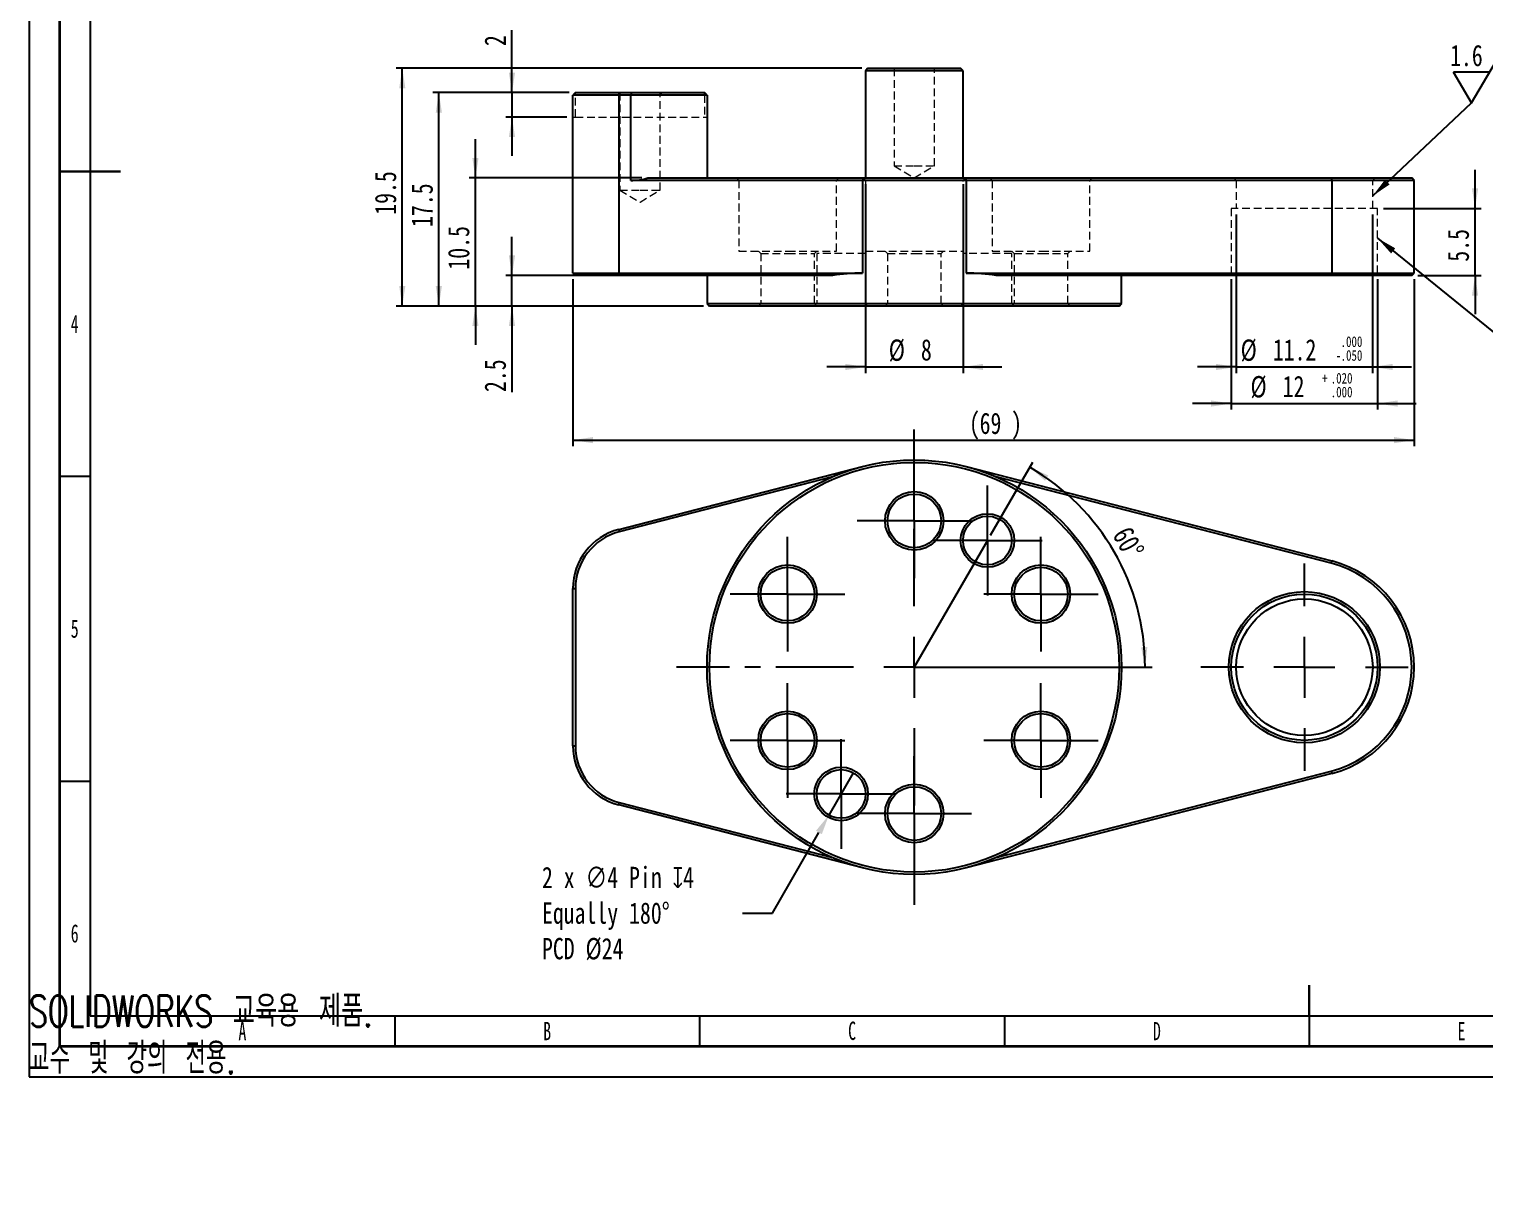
# Model space of a CAD drawing. Header units: millimetres. Extents: x 0 to 420, y -16 to 298.
# Drawn here: x 0 to 238.8, y -15.9 to 172.8 of the extents above; entities that cross this region are included whole.
import ezdxf

# ---------------------------------------------------------------- set-up
doc = ezdxf.new("R2010")
doc.units = ezdxf.units.MM
doc.header["$PDSIZE"] = -1
doc.linetypes.add('CENTERX2', pattern=[20.32, 12.7, -2.54, 2.54, -2.54])
doc.linetypes.add('HIDDEN', pattern=[1.905, 1.27, -0.635])
for name, color, linetype in [('SLD-0', 179, 'Continuous'), ('가는실선', 7, 'Continuous'), ('레이어10', 30, 'Continuous'), ('중심선', 1, 'CENTERX2'), ('치수선', 104, 'Continuous')]:
    doc.layers.add(name, color=color, linetype=linetype)
doc.layers.add('도면층1', color=4, linetype='Continuous', lineweight=35)
doc.layers.add('도면층2', color=3, linetype='Continuous', lineweight=25)
doc.styles.add('SLDTEXTSTYLE0', font='TXT', dxfattribs={"width": 0.75})
doc.styles.add('SLDTEXTSTYLE11', font='TXT', dxfattribs={"width": 0.7, "bigfont": 'bigfont'})
doc.styles.add('SLDTEXTSTYLE12', font='TXT', dxfattribs={"width": 0.645455, "bigfont": 'bigfont'})
doc.styles.add('SLDTEXTSTYLE5', font='TXT', dxfattribs={"width": 0.638186})
doc.dimstyles.new('SLDDIMSTYLE0', dxfattribs={"dimtxt": 3.5, "dimasz": 3.302, "dimexe": 0, "dimexo": 0.0625, "dimgap": 0.875, "dimtad": 1, "dimdec": 3, "dimlfac": 0.5, "dimrnd": 1e-09, "dimzin": 12, "dimdsep": 46, "dimtxsty": 'SLDTEXTSTYLE0', "dimsah": 1, "dimcen": 0.09, "dimadec": 0, "dimazin": 3, "dimtfac": 1, "dimtdec": 3, "dimtmove": 0, "dimatfit": 0, "dimfxl": 1, "dimfrac": 2, "dimtolj": 1, "dimtzin": 12, "dimarcsym": 0})
doc.dimstyles.new('SLDDIMSTYLE1', dxfattribs={"dimtxt": 3.5, "dimasz": 3.302, "dimexe": 0, "dimexo": 0.0625, "dimgap": 0.875, "dimtad": 1, "dimdec": 3, "dimlfac": 0.5, "dimrnd": 1e-09, "dimzin": 12, "dimdsep": 46, "dimtxsty": 'SLDTEXTSTYLE0', "dimsah": 1, "dimcen": 0.09, "dimadec": 0, "dimazin": 3, "dimtfac": 1, "dimtdec": 3, "dimtofl": 0, "dimtmove": 0, "dimatfit": 3, "dimfxl": 1, "dimfrac": 2, "dimtolj": 1, "dimtzin": 12, "dimarcsym": 0})
doc.dimstyles.new('SLDDIMSTYLE2', dxfattribs={"dimtxt": 3.5, "dimasz": 3.302, "dimexe": 0, "dimexo": 0.0625, "dimgap": 0.875, "dimtad": 1, "dimdec": 3, "dimlfac": 0.5, "dimrnd": 1e-09, "dimzin": 12, "dimdsep": 46, "dimtxsty": 'SLDTEXTSTYLE0', "dimsah": 1, "dimcen": 0.09, "dimadec": 0, "dimazin": 3, "dimtol": 1, "dimtp": 0.02, "dimtfac": 1, "dimtdec": 3, "dimtmove": 0, "dimatfit": 0, "dimfxl": 1, "dimfrac": 2, "dimtolj": 1, "dimtzin": 4, "dimarcsym": 0})
doc.dimstyles.new('SLDDIMSTYLE3', dxfattribs={"dimtxt": 3.5, "dimasz": 3.302, "dimexe": 0, "dimexo": 0.0625, "dimgap": 0.875, "dimtad": 1, "dimdec": 3, "dimlfac": 0.5, "dimrnd": 1e-09, "dimzin": 12, "dimdsep": 46, "dimtxsty": 'SLDTEXTSTYLE0', "dimsah": 1, "dimcen": 0.09, "dimadec": 0, "dimazin": 3, "dimtol": 1, "dimtm": 0.05, "dimtfac": 1, "dimtdec": 3, "dimtmove": 0, "dimatfit": 0, "dimfxl": 1, "dimfrac": 2, "dimtolj": 1, "dimtzin": 4, "dimarcsym": 0})
doc.dimstyles.new('SLDDIMSTYLE4', dxfattribs={"dimtxt": 0.18, "dimasz": 3.302, "dimexe": 0, "dimexo": 0.0625, "dimgap": 0, "dimtad": 0, "dimtih": 1, "dimtoh": 1, "dimdec": 0, "dimrnd": 1e-09, "dimzin": 0, "dimdsep": 46, "dimtxsty": 'Standard', "dimsah": 1, "dimcen": 0.09, "dimadec": 0, "dimazin": 0, "dimtfac": 3.302, "dimtdec": 0, "dimtofl": 0, "dimtmove": 0, "dimatfit": 3, "dimfxl": 1, "dimfrac": 2, "dimtolj": 1, "dimtzin": 0, "dimarcsym": 0})
doc.dimstyles.new('SLDDIMSTYLE5', dxfattribs={"dimtxt": 3.5, "dimasz": 3.302, "dimexe": 0, "dimexo": 0.0625, "dimgap": 0.875, "dimtad": 1, "dimdec": 4, "dimlfac": 0.5, "dimzin": 12, "dimdsep": 46, "dimtxsty": 'SLDTEXTSTYLE0', "dimsah": 1, "dimcen": 0.09, "dimazin": 3, "dimtfac": 1, "dimtofl": 0, "dimtmove": 0, "dimatfit": 3, "dimfxl": 1, "dimfrac": 2, "dimtolj": 1, "dimtzin": 12, "dimarcsym": 0})
doc.dimstyles.new('SLDDIMSTYLE6', dxfattribs={"dimtxt": 3.5, "dimasz": 3.302, "dimexe": 0, "dimexo": 0.0625, "dimgap": 0.875, "dimtad": 0, "dimtih": 1, "dimtoh": 1, "dimdec": 3, "dimlfac": 0.5, "dimrnd": 1e-09, "dimzin": 12, "dimdsep": 46, "dimtxsty": 'SLDTEXTSTYLE0', "dimblk1": 'NONE', "dimsah": 1, "dimcen": 0, "dimadec": 0, "dimazin": 3, "dimtfac": 1, "dimtdec": 3, "dimtmove": 0, "dimatfit": 3, "dimldrblk": 'NONE', "dimfxl": 1, "dimfrac": 2, "dimtolj": 1, "dimtzin": 12, "dimarcsym": 0})

# ---------------------------------------------------------------- blocks, each defined once
blk = doc.blocks.new('_D')
at = {"layer": '치수선', "transparency": 16777216}
for p, q in [((79.22, 132.43), (79.22, 138.78)), ((95.82, 132.43), (78.22, 132.43)), ((79.22, 127.43), (79.22, 132.43)), ((110.62, 127.43), (78.22, 127.43)), ((79.22, 127.43), (79.22, 113.32))]:
    blk.add_line(p, q, dxfattribs=at)
for points in [[(79.22, 132.43), (79.73, 135.73), (78.71, 135.73)], [(79.22, 127.43), (78.71, 124.13), (79.73, 124.13)]]:
    blk.add_solid(points, dxfattribs=at)
at = {"layer": '치수선', "transparency": 16777216, "insert": (74.71, 113.32), "char_height": 3.5, "attachment_point": 1, "rotation": 90, "style": 'SLDTEXTSTYLE0'}
blk.add_mtext('2.5', dxfattribs=at)
blk = doc.blocks.new('_D_1')
at = {"layer": '치수선', "transparency": 16777216}
for p, q in [((73.22, 148.43), (73.22, 154.78)), ((100.53, 148.43), (72.22, 148.43)), ((73.22, 127.43), (73.22, 148.43)), ((110.62, 127.43), (72.22, 127.43)), ((73.22, 127.43), (73.22, 121.08))]:
    blk.add_line(p, q, dxfattribs=at)
for points in [[(73.22, 148.43), (73.73, 151.73), (72.71, 151.73)], [(73.22, 127.43), (72.71, 124.13), (73.73, 124.13)]]:
    blk.add_solid(points, dxfattribs=at)
at = {"layer": '치수선', "transparency": 16777216, "insert": (68.71, 133.4), "char_height": 3.5, "attachment_point": 1, "rotation": 90, "style": 'SLDTEXTSTYLE0'}
blk.add_mtext('10.5', dxfattribs=at)
blk = doc.blocks.new('_D_2')
at = {"layer": '치수선', "transparency": 16777216}
for p, q in [((88.62, 162.43), (66.22, 162.43)), ((67.22, 127.43), (67.22, 162.43)), ((110.62, 127.43), (66.22, 127.43))]:
    blk.add_line(p, q, dxfattribs=at)
for points in [[(67.22, 162.43), (66.71, 159.13), (67.73, 159.13)], [(67.22, 127.43), (67.73, 130.73), (66.71, 130.73)]]:
    blk.add_solid(points, dxfattribs=at)
at = {"layer": '치수선', "transparency": 16777216, "insert": (62.71, 140.4), "char_height": 3.5, "attachment_point": 1, "rotation": 90, "style": 'SLDTEXTSTYLE0'}
blk.add_mtext('17.5', dxfattribs=at)
blk = doc.blocks.new('_D_3')
at = {"layer": '레이어10', "transparency": 16777216}
for p, q in [((136.62, 166.43), (60.22, 166.43)), ((61.22, 127.43), (61.22, 166.43)), ((110.62, 127.43), (60.22, 127.43))]:
    blk.add_line(p, q, dxfattribs=at)
for points in [[(61.22, 166.43), (60.71, 163.13), (61.73, 163.13)], [(61.22, 127.43), (61.73, 130.73), (60.71, 130.73)]]:
    blk.add_solid(points, dxfattribs=at)
at = {"layer": '레이어10', "transparency": 16777216, "insert": (56.71, 142.4), "char_height": 3.5, "attachment_point": 1, "rotation": 90, "style": 'SLDTEXTSTYLE0'}
blk.add_mtext('19.5', dxfattribs=at)
blk = doc.blocks.new('_D_4')
at = {"layer": '레이어10', "transparency": 16777216}
for p, q in [((89.22, 131.83), (89.22, 104.43)), ((227.22, 131.83), (227.22, 104.43)), ((89.22, 105.43), (227.22, 105.43))]:
    blk.add_line(p, q, dxfattribs=at)
for points in [[(89.22, 105.43), (92.52, 104.92), (92.52, 105.94)], [(227.22, 105.43), (223.92, 105.94), (223.92, 104.92)]]:
    blk.add_solid(points, dxfattribs=at)
at = {"layer": '레이어10', "transparency": 16777216, "char_height": 3.5, "attachment_point": 1, "style": 'SLDTEXTSTYLE0'}
for s, insert in [('(', (154.21, 109.94)), ('69', (155.94, 109.94)), (')', (161.11, 109.94))]:
    blk.add_mtext(s, dxfattribs=dict(at, insert=insert))
blk = doc.blocks.new('_D_5')
at = {"layer": '치수선', "transparency": 16777216}
for p, q in [((197.22, 131.83), (197.22, 110.43)), ((221.22, 131.83), (221.22, 110.43)), ((197.22, 111.43), (190.87, 111.43)), ((197.22, 111.43), (221.22, 111.43)), ((221.22, 111.43), (227.57, 111.43))]:
    blk.add_line(p, q, dxfattribs=at)
for points in [[(197.22, 111.43), (193.92, 111.94), (193.92, 110.92)], [(221.22, 111.43), (224.52, 110.92), (224.52, 111.94)]]:
    blk.add_solid(points, dxfattribs=at)
at = {"layer": '치수선', "transparency": 16777216, "attachment_point": 1, "style": 'SLDTEXTSTYLE0'}
for s, insert, char_height in [('%%c', (200.38, 115.94), 3.5), ('12', (205.66, 115.99), 3.5), ('+', (212.12, 116.46), 1.75), ('.020', (213.54, 116.46), 1.75), ('.000', (213.54, 114.2), 1.75)]:
    blk.add_mtext(s, dxfattribs=dict(at, insert=insert, char_height=char_height))
blk = doc.blocks.new('_D_6')
at = {"layer": '치수선', "transparency": 16777216}
for p, q in [((198.02, 142.43), (198.02, 116.43)), ((220.42, 142.43), (220.42, 116.43)), ((198.02, 117.43), (191.67, 117.43)), ((198.02, 117.43), (220.42, 117.43)), ((220.42, 117.43), (226.77, 117.43))]:
    blk.add_line(p, q, dxfattribs=at)
for points in [[(198.02, 117.43), (194.72, 117.94), (194.72, 116.92)], [(220.42, 117.43), (223.72, 116.92), (223.72, 117.94)]]:
    blk.add_solid(points, dxfattribs=at)
at = {"layer": '치수선', "transparency": 16777216, "attachment_point": 1, "style": 'SLDTEXTSTYLE0'}
for s, insert, char_height in [('%%c', (198.76, 121.94), 3.5), ('11.2', (204.04, 121.99), 3.5), ('.000', (215.16, 122.46), 1.75), ('.050', (215.16, 120.2), 1.75), ('-', (214.38, 120.2), 1.75)]:
    blk.add_mtext(s, dxfattribs=dict(at, insert=insert, char_height=char_height))
blk = doc.blocks.new('_D_7')
at = {"layer": '치수선', "transparency": 16777216}
for p, q in [((237.22, 143.43), (237.22, 149.78)), ((222.22, 143.43), (238.22, 143.43)), ((237.22, 132.43), (237.22, 143.43)), ((227.82, 132.43), (238.22, 132.43)), ((237.22, 132.43), (237.22, 126.08))]:
    blk.add_line(p, q, dxfattribs=at)
for points in [[(237.22, 143.43), (237.73, 146.73), (236.71, 146.73)], [(237.22, 132.43), (236.71, 129.13), (237.73, 129.13)]]:
    blk.add_solid(points, dxfattribs=at)
at = {"layer": '치수선', "transparency": 16777216, "insert": (232.71, 134.7), "char_height": 3.5, "attachment_point": 1, "rotation": 90, "style": 'SLDTEXTSTYLE0'}
blk.add_mtext('5.5', dxfattribs=at)
blk = doc.blocks.new('_D_8')
at = {"layer": '치수선', "transparency": 16777216}
for p, q in [((79.22, 162.43), (79.22, 172.66)), ((88.62, 162.43), (78.22, 162.43)), ((79.22, 162.43), (79.22, 158.43)), ((88.22, 158.43), (78.22, 158.43)), ((79.22, 158.43), (79.22, 152.08))]:
    blk.add_line(p, q, dxfattribs=at)
for points in [[(79.22, 162.43), (79.73, 165.73), (78.71, 165.73)], [(79.22, 158.43), (78.71, 155.13), (79.73, 155.13)]]:
    blk.add_solid(points, dxfattribs=at)
at = {"layer": '치수선', "transparency": 16777216, "insert": (74.71, 170.07), "char_height": 3.5, "attachment_point": 1, "rotation": 90, "style": 'SLDTEXTSTYLE0'}
blk.add_mtext('2', dxfattribs=at)
blk = doc.blocks.new('_D_9')
at = {"layer": '치수선', "transparency": 16777216}
for p, q in [((137.22, 147.43), (137.22, 116.43)), ((153.22, 147.43), (153.22, 116.43)), ((137.22, 117.43), (130.87, 117.43)), ((137.22, 117.43), (153.22, 117.43)), ((153.22, 117.43), (159.57, 117.43))]:
    blk.add_line(p, q, dxfattribs=at)
for points in [[(137.22, 117.43), (133.92, 117.94), (133.92, 116.92)], [(153.22, 117.43), (156.52, 116.92), (156.52, 117.94)]]:
    blk.add_solid(points, dxfattribs=at)
at = {"layer": '치수선', "transparency": 16777216, "char_height": 3.5, "attachment_point": 1, "style": 'SLDTEXTSTYLE0'}
for s, insert in [('%%c', (141.03, 121.94)), ('8', (146.31, 121.99))]:
    blk.add_mtext(s, dxfattribs=dict(at, insert=insert))
blk = doc.blocks.new('SW_SFSYMBOL_1')
at = {"layer": '가는실선', "color": 0}
for p, q in [((0, 0), (5.9, 10)), ((0, 0), (-2.95, 5)), ((2.95, 5), (-2.95, 5))]:
    blk.add_line(p, q, dxfattribs=at)
at = {"layer": '가는실선', "color": 0, "insert": (-3.51, 9.51), "char_height": 3.5, "attachment_point": 1, "style": 'SLDTEXTSTYLE0'}
blk.add_mtext('1.6', dxfattribs=at)
blk = doc.blocks.new('_D_10')
at = {"layer": '치수선', "transparency": 16777216}
blk.add_line((157.72, 89.83), (164.66, 101.84), dxfattribs=at)
blk.add_arc((145.22, 68.18), 37.87, 0, 60, dxfattribs=at)
for points in [[(164.16, 100.98), (166.67, 98.77), (167.21, 99.63)], [(183.09, 68.18), (183.46, 71.5), (182.44, 71.46)]]:
    blk.add_solid(points, dxfattribs=at)
at = {"layer": '치수선', "transparency": 16777216, "insert": (180.73, 91.59), "char_height": 3.5, "attachment_point": 1, "rotation": 298.648, "style": 'SLDTEXTSTYLE0'}
blk.add_mtext('60°', dxfattribs=at)
blk = doc.blocks.new('_D_11')
at = {"layer": 'Defpoints', "color": 0, "transparency": 16777216}
for p in [(135.22, 50.86), (131.22, 43.93)]:
    blk.add_point(p, dxfattribs=at)
at = {"layer": '치수선', "color": 0, "lineweight": -2, "transparency": 16777216}
for p, q in [((135.22, 50.86), (131.22, 43.93)), ((121.94, 27.86), (129.57, 41.07)), ((117.03, 27.86), (121.94, 27.86))]:
    blk.add_line(p, q, dxfattribs=at)
at = {"layer": '치수선', "color": 0, "transparency": 16777216}
blk.add_solid([(129.09, 41.35), (130.05, 40.8), (131.22, 43.93)], dxfattribs=at)
at = {"layer": '치수선', "color": 0, "transparency": 16777216, "insert": (84.14, 35.44), "char_height": 3.5, "attachment_point": 1, "style": 'SLDTEXTSTYLE0'}
blk.add_mtext('\\A1;2 x ∅4 Pin {\\fGDT|b0|i0|c0|p2;x}4\\PEqually 180%%D\\PPCD %%C24', dxfattribs=at)
blk = doc.blocks.new('_None')
blk = doc.blocks.new('SW_CENTERMARKSYMBOL_0')
at = {"layer": '중심선', "color": 0}
for p, q in [((0, 10), (0, 39)), ((0, 0), (0, 5)), ((-10, 0), (-39, 0)), ((0, 0), (-5, 0)), ((0, 0), (0, -5)), ((0, 0), (5, 0)), ((10, 0), (39, 0)), ((0, -10), (0, -39))]:
    blk.add_line(p, q, dxfattribs=at)
blk = doc.blocks.new('SW_CENTERMARKSYMBOL_1')
at = {"layer": '중심선', "color": 0}
for p, q in [((0, 5), (0, 9.4)), ((0, 0), (0, 5)), ((-5, 0), (-9.4, 0)), ((0, 0), (-5, 0)), ((0, 0), (0, -5)), ((0, 0), (5, 0)), ((5, 0), (9.4, 0)), ((0, -5), (0, -9.4))]:
    blk.add_line(p, q, dxfattribs=at)
blk = doc.blocks.new('SW_CENTERMARKSYMBOL_2')
at = {"layer": '중심선', "color": 0}
for p, q in [((0, 5), (0, 9.4)), ((0, 0), (0, 5)), ((-5, 0), (-9.4, 0)), ((0, 0), (-5, 0)), ((0, 0), (0, -5)), ((0, 0), (5, 0)), ((5, 0), (9.4, 0)), ((0, -5), (0, -9.4))]:
    blk.add_line(p, q, dxfattribs=at)
blk = doc.blocks.new('SW_CENTERMARKSYMBOL_3')
at = {"layer": '중심선', "color": 0}
for p, q in [((0, 5), (0, 9.4)), ((0, 0), (0, 5)), ((-5, 0), (-9.4, 0)), ((0, 0), (-5, 0)), ((0, 0), (0, -5)), ((0, 0), (5, 0)), ((5, 0), (9.4, 0)), ((0, -5), (0, -9.4))]:
    blk.add_line(p, q, dxfattribs=at)
blk = doc.blocks.new('SW_CENTERMARKSYMBOL_4')
at = {"layer": '중심선', "color": 0}
for p, q in [((0, 5), (0, 9.4)), ((0, 0), (0, 5)), ((-5, 0), (-9.4, 0)), ((0, 0), (-5, 0)), ((0, 0), (0, -5)), ((0, 0), (5, 0)), ((5, 0), (9.4, 0)), ((0, -5), (0, -9.4))]:
    blk.add_line(p, q, dxfattribs=at)
blk = doc.blocks.new('SW_CENTERMARKSYMBOL_5')
at = {"layer": '중심선', "color": 0}
for p, q in [((0, 5), (0, 9.4)), ((0, 0), (0, 5)), ((-5, 0), (-9.4, 0)), ((0, 0), (-5, 0)), ((0, 0), (0, -5)), ((0, 0), (5, 0)), ((5, 0), (9.4, 0)), ((0, -5), (0, -9.4))]:
    blk.add_line(p, q, dxfattribs=at)
blk = doc.blocks.new('SW_CENTERMARKSYMBOL_6')
at = {"layer": '중심선', "color": 0}
for p, q in [((0, 5), (0, 9.4)), ((0, 0), (0, 5)), ((-5, 0), (-9.4, 0)), ((0, 0), (-5, 0)), ((0, 0), (0, -5)), ((0, 0), (5, 0)), ((5, 0), (9.4, 0)), ((0, -5), (0, -9.4))]:
    blk.add_line(p, q, dxfattribs=at)
blk = doc.blocks.new('SW_CENTERMARKSYMBOL_7')
at = {"layer": '중심선', "color": 0}
for p, q in [((0, 5), (0, 9)), ((0, 0), (0, 5)), ((-5, 0), (-9, 0)), ((0, 0), (-5, 0)), ((0, 0), (0, -5)), ((0, 0), (5, 0)), ((5, 0), (9, 0)), ((0, -5), (0, -9))]:
    blk.add_line(p, q, dxfattribs=at)
blk = doc.blocks.new('SW_CENTERMARKSYMBOL_8')
at = {"layer": '중심선', "color": 0}
for p, q in [((0, 5), (0, 9)), ((0, 0), (0, 5)), ((-5, 0), (-9, 0)), ((0, 0), (-5, 0)), ((0, 0), (0, -5)), ((0, 0), (5, 0)), ((5, 0), (9, 0)), ((0, -5), (0, -9))]:
    blk.add_line(p, q, dxfattribs=at)
blk = doc.blocks.new('SW_CENTERMARKSYMBOL_9')
at = {"layer": '중심선', "color": 0}
for p, q in [((0, 10), (0, 17)), ((0, 0), (0, 5)), ((-10, 0), (-17, 0)), ((0, 0), (-5, 0)), ((0, 0), (0, -5)), ((0, 0), (5, 0)), ((10, 0), (17, 0)), ((0, -10), (0, -17))]:
    blk.add_line(p, q, dxfattribs=at)

msp = doc.modelspace()

# ---------------------------------------------------------------- linework, layer by layer
at = {"color": 7, "linetype": 'Continuous', "lineweight": 25}
for p, q in [((137.62192, 166.42776), (137.22192, 166.02776)), ((137.22192, 166.02776), (137.22192, 148.42776)), ((153.22192, 166.02776), (137.22192, 166.02776)), ((137.62192, 166.42776), (152.82192, 166.42776)), ((153.22192, 166.02776), (152.82192, 166.42776)), ((153.22192, 148.42776), (153.22192, 166.02776)), ((89.62192, 162.42776), (89.22192, 162.02776)), ((89.62192, 162.42776), (96.82192, 162.42776)), ((96.82192, 162.42776), (96.72192, 162.02776)), ((96.82192, 162.42776), (98.82192, 162.42776)), ((98.82192, 162.42776), (98.72192, 162.02776)), ((98.82192, 162.42776), (110.82192, 162.42776)), ((111.22192, 162.02776), (110.82192, 162.42776)), ((96.72192, 162.02776), (89.22192, 162.02776)), ((89.22192, 132.82776), (89.22192, 162.02776)), ((98.72192, 162.02776), (96.72192, 162.02776)), ((96.72192, 162.02776), (96.72192, 132.82776)), ((98.72192, 148.02776), (98.72192, 162.02776)), ((111.22192, 162.02776), (98.72192, 162.02776)), ((111.22192, 162.02776), (111.22192, 148.42776)), ((101.53301, 148.42776), (136.82192, 148.42776)), ((136.82192, 148.42776), (136.72192, 148.02776)), ((136.82192, 148.42776), (153.62192, 148.42776)), ((153.62192, 148.42776), (153.72192, 148.02776)), ((153.62192, 148.42776), (213.62192, 148.42776)), ((213.62192, 148.42776), (213.72192, 148.02776)), ((213.62192, 148.42776), (226.82192, 148.42776)), ((227.22192, 148.02776), (226.82192, 148.42776)), ((136.72192, 148.02776), (98.72192, 148.02776)), ((136.72192, 148.02776), (136.72192, 132.82776)), ((153.72192, 148.02776), (136.72192, 148.02776)), ((153.72192, 148.02776), (153.72192, 132.82776)), ((213.72192, 148.02776), (153.72192, 148.02776)), ((213.72192, 148.02776), (213.72192, 132.82776)), ((227.22192, 148.02776), (213.72192, 148.02776)), ((227.22192, 132.82776), (227.22192, 148.02776)), ((89.22192, 132.82776), (96.72192, 132.82776)), ((89.22192, 132.82776), (89.62192, 132.42776)), ((96.82192, 132.42776), (89.62192, 132.42776)), ((96.72192, 132.82776), (136.72192, 132.82776)), ((96.72192, 132.82776), (96.82192, 132.42776)), ((131.78704, 132.42776), (96.82192, 132.42776)), ((111.22192, 132.42776), (111.22192, 127.82776)), ((153.72192, 132.82776), (213.72192, 132.82776)), ((213.62192, 132.42776), (158.6568, 132.42776)), ((179.22192, 127.82776), (179.22192, 132.42776)), ((213.62192, 132.42776), (213.72192, 132.82776)), ((226.82192, 132.42776), (213.62192, 132.42776)), ((213.72192, 132.82776), (227.22192, 132.82776)), ((226.82192, 132.42776), (227.22192, 132.82776)), ((111.22192, 127.82776), (111.62192, 127.42776)), ((111.22192, 127.82776), (145.22192, 127.82776)), ((145.22192, 127.42776), (111.62192, 127.42776)), ((145.22192, 127.82776), (179.22192, 127.82776)), ((178.82192, 127.42776), (145.22192, 127.42776)), ((178.82192, 127.42776), (179.22192, 127.82776)), ((96.72192, 90.77215), (136.72192, 101.10011)), ((153.72192, 101.10011), (213.72192, 85.60817)), ((131.78704, 99.41281), (96.82192, 90.38485)), ((213.62192, 85.22087), (158.6568, 99.41281)), ((96.72192, 90.77215), (96.82192, 90.38485)), ((213.62192, 85.22087), (213.72192, 85.60817)), ((89.22192, 55.2698), (89.22192, 81.08969)), ((89.22192, 81.08969), (89.62192, 81.08969)), ((89.62192, 81.08969), (89.62192, 55.2698)), ((89.22192, 55.2698), (89.62192, 55.2698)), ((213.72192, 50.75132), (153.72192, 35.25939)), ((158.6568, 36.94669), (213.62192, 51.13862)), ((213.62192, 51.13862), (213.72192, 50.75132)), ((96.72192, 45.58734), (96.82192, 45.97464)), ((136.72192, 35.25939), (96.72192, 45.58734)), ((96.82192, 45.97464), (131.78704, 36.94669))]:
    msp.add_line(p, q, dxfattribs=at)
at = {"color": 7, "linetype": 'HIDDEN', "lineweight": 18}
for p, q in [((141.47192, 166.42776), (141.92192, 166.39826)), ((141.92192, 166.39826), (145.22192, 166.39826)), ((141.92192, 166.39826), (141.92192, 150.42776)), ((145.22192, 166.39826), (148.52192, 166.39826)), ((148.52192, 166.39826), (148.97192, 166.42776)), ((148.52192, 150.42776), (148.52192, 166.39826)), ((89.62192, 162.02776), (89.62192, 162.42776)), ((96.47192, 162.42776), (96.92192, 162.39826)), ((96.56536, 162.42776), (96.92192, 162.02118)), ((96.72192, 162.02776), (96.82192, 162.42776)), ((98.72192, 162.02776), (98.82192, 162.42776)), ((103.52192, 162.39826), (103.97192, 162.42776)), ((103.52192, 162.02118), (103.87848, 162.42776)), ((110.82192, 162.02776), (110.82192, 162.42776)), ((89.62192, 158.42776), (89.62192, 162.02776)), ((96.72192, 132.82776), (96.72192, 162.02776)), ((96.92192, 162.39826), (100.22192, 162.39826)), ((96.92192, 162.39826), (96.92192, 146.42776)), ((96.92192, 162.02118), (103.52192, 162.02118)), ((98.72192, 162.02776), (98.72192, 148.02776)), ((100.22192, 162.39826), (103.52192, 162.39826)), ((103.52192, 146.42776), (103.52192, 162.39826)), ((110.82192, 162.02776), (110.82192, 158.42776)), ((89.22192, 158.42776), (89.62192, 158.42776)), ((89.62192, 158.42776), (110.82192, 158.42776)), ((110.82192, 158.42776), (111.22192, 158.42776)), ((116.03731, 148.42776), (116.43731, 148.02776)), ((132.43731, 148.02776), (132.83731, 148.42776)), ((136.82192, 148.42776), (136.72192, 148.02776)), ((136.82192, 148.42776), (137.22192, 148.02776)), ((141.92192, 150.42776), (145.22192, 150.42776)), ((141.92192, 150.42776), (145.22192, 148.44492)), ((145.22192, 150.42776), (148.52192, 150.42776)), ((145.22192, 148.44492), (148.52192, 150.42776)), ((153.22192, 148.02776), (153.62192, 148.42776)), ((153.62192, 148.42776), (153.72192, 148.02776)), ((157.60653, 148.42776), (158.00653, 148.02776)), ((174.00653, 148.02776), (174.40653, 148.42776)), ((197.62192, 148.42776), (198.02192, 148.02776)), ((213.62192, 148.42776), (213.72192, 148.02776)), ((220.42192, 148.02776), (220.82192, 148.42776)), ((96.92192, 146.42776), (100.22192, 146.42776)), ((96.92192, 146.42776), (100.22192, 144.44492)), ((100.22192, 146.42776), (103.52192, 146.42776)), ((100.22192, 144.44492), (103.52192, 146.42776)), ((116.43731, 148.02776), (116.43731, 136.42776)), ((132.43731, 136.42776), (132.43731, 148.02776)), ((136.72192, 148.02776), (136.72192, 132.82776)), ((137.22192, 148.02776), (137.22192, 136.42776)), ((153.22192, 136.42776), (153.22192, 148.02776)), ((153.72192, 148.02776), (153.72192, 132.82776)), ((158.00653, 148.02776), (158.00653, 136.42776)), ((174.00653, 136.42776), (174.00653, 148.02776)), ((198.02192, 148.02776), (198.02192, 143.42776)), ((213.72192, 148.02776), (213.72192, 132.82776)), ((220.42192, 143.42776), (220.42192, 148.02776)), ((221.22192, 143.42776), (197.22192, 143.42776)), ((197.22192, 143.42776), (197.22192, 132.82776)), ((221.22192, 132.82776), (221.22192, 143.42776)), ((116.43731, 136.42776), (124.43731, 136.42776)), ((119.63731, 136.42776), (120.03731, 136.02776)), ((124.43731, 136.42776), (132.43731, 136.42776)), ((128.83731, 136.02776), (129.23731, 136.42776)), ((137.22192, 136.42776), (145.22192, 136.42776)), ((140.42192, 136.42776), (140.82192, 136.02776)), ((145.22192, 136.42776), (153.22192, 136.42776)), ((149.62192, 136.02776), (150.02192, 136.42776)), ((158.00653, 136.42776), (166.00653, 136.42776)), ((161.20653, 136.42776), (161.60653, 136.02776)), ((166.00653, 136.42776), (174.00653, 136.42776)), ((170.40653, 136.02776), (170.80653, 136.42776)), ((120.03731, 136.02776), (124.43731, 136.02776)), ((120.03731, 136.02776), (120.03731, 127.82776)), ((124.43731, 136.02776), (128.83731, 136.02776)), ((128.83731, 127.82776), (128.83731, 136.02776)), ((137.22192, 136.02776), (129.22192, 136.02776)), ((129.22192, 136.02776), (129.22192, 127.82776)), ((137.22192, 127.82776), (137.22192, 136.02776)), ((140.82192, 136.02776), (145.22192, 136.02776)), ((140.82192, 136.02776), (140.82192, 127.82776)), ((145.22192, 136.02776), (149.62192, 136.02776)), ((149.62192, 127.82776), (149.62192, 136.02776)), ((161.22192, 136.02776), (153.22192, 136.02776)), ((153.22192, 136.02776), (153.22192, 127.82776)), ((161.22192, 127.82776), (161.22192, 136.02776)), ((161.60653, 136.02776), (166.00653, 136.02776)), ((161.60653, 136.02776), (161.60653, 127.82776)), ((166.00653, 136.02776), (170.40653, 136.02776)), ((170.40653, 127.82776), (170.40653, 136.02776)), ((96.72192, 132.82776), (96.82192, 132.42776)), ((197.22192, 132.82776), (196.82192, 132.42776)), ((213.62192, 132.42776), (213.72192, 132.82776)), ((221.62192, 132.42776), (221.22192, 132.82776)), ((120.03731, 127.82776), (119.63731, 127.42776)), ((129.22192, 127.82776), (128.82192, 127.42776)), ((129.23731, 127.42776), (128.83731, 127.82776)), ((137.62192, 127.42776), (137.22192, 127.82776)), ((140.82192, 127.82776), (140.42192, 127.42776)), ((150.02192, 127.42776), (149.62192, 127.82776)), ((153.22192, 127.82776), (152.82192, 127.42776)), ((161.60653, 127.82776), (161.20653, 127.42776)), ((161.62192, 127.42776), (161.22192, 127.82776)), ((170.80653, 127.42776), (170.40653, 127.82776))]:
    msp.add_line(p, q, dxfattribs=at)
at = {"color": 7, "linetype": 'Continuous', "lineweight": 25}
for centre, radius in [((145.22192, 68.17975), 34), ((145.22192, 68.17975), 33.6), ((145.22192, 92.17975), 4.8), ((145.22192, 92.17975), 4.4), ((157.22192, 88.96436), 4.4), ((157.22192, 88.96436), 4), ((124.43731, 80.17975), 4.8), ((124.43731, 80.17975), 4.4), ((166.00653, 80.17975), 4.8), ((166.00653, 80.17975), 4.4), ((209.22192, 68.17975), 12.4), ((209.22192, 68.17975), 12), ((209.22192, 68.17975), 11.2), ((124.43731, 56.17975), 4.8), ((124.43731, 56.17975), 4.4), ((166.00653, 56.17975), 4.8), ((166.00653, 56.17975), 4.4), ((133.22192, 47.39514), 4.4), ((133.22192, 47.39514), 4), ((145.22192, 44.17975), 4.8), ((145.22192, 44.17975), 4.4)]:
    msp.add_circle(centre, radius, dxfattribs=at)
for centre, radius, start, end in [((99.22192, 81.08969), 10, 104.4775122, 180), ((99.22192, 81.08969), 9.6, 104.4775122, 180), ((209.22192, 68.17975), 17.6, 284.4775122, 75.5224878), ((209.22192, 68.17975), 18, 284.4775122, 75.5224878), ((99.22192, 55.2698), 10, 180, 255.5224878), ((99.22192, 55.2698), 9.6, 180, 255.5224878)]:
    msp.add_arc(centre, radius, start, end, dxfattribs=at)
for centre, major_axis, start_param, end_param in [((101.22192, 158.02776), (7.90569, 7.90569), 3.800650689, 4.084444799), ((145.22192, 98.82776), (-26.87936, 26.87936), 5.624127271, 5.777671054), ((145.22192, 98.82776), (26.87936, 26.87936), 0.505514253, 0.659058036)]:
    msp.add_ellipse(centre, major_axis=major_axis, ratio=0.774596669, start_param=start_param, end_param=end_param, dxfattribs=at)
at = {"layer": 'SLD-0', "color": 7}
for p, q in [((0, 298), (0, 1)), ((0, 1), (420, 1))]:
    msp.add_line(p, q, dxfattribs=at)
at = {"layer": '도면층1', "color": 7}
for p, q in [((5, 293), (5, 6)), ((5, 6), (415, 6))]:
    msp.add_line(p, q, dxfattribs=at)
at = {"layer": '도면층2', "color": 7}
for p, q in [((10, 288), (10, 11)), ((10, 288), (10, 149.5)), ((15, 149.5), (5, 149.5)), ((5, 149.5), (10, 149.5)), ((10, 149.5), (15, 149.5)), ((5, 99.5), (10, 99.5)), ((5, 49.5), (10, 49.5)), ((210, 11), (210, 16)), ((210, 16), (210, 6)), ((10, 11), (410, 11)), ((60, 11), (60, 6)), ((110, 11), (110, 6)), ((160, 11), (160, 6)), ((210, 11), (210, 6))]:
    msp.add_line(p, q, dxfattribs=at)
at = {"layer": '치수선'}
for p, q in [((157.22192, 88.96436), (145.22192, 68.17975)), ((145.22192, 68.17975), (178.82192, 68.17975)), ((145.22192, 68.17975), (184.06354, 68.17975))]:
    msp.add_line(p, q, dxfattribs=at)

# ---------------------------------------------------------------- block references
at = {"layer": '가는실선'}
msp.add_blockref('SW_SFSYMBOL_1', (236.63432, 160.76196), dxfattribs=at)
at = {"layer": '중심선'}
for name, p in [('SW_CENTERMARKSYMBOL_0', (145.22192, 68.17975)), ('SW_CENTERMARKSYMBOL_2', (145.22192, 92.17975)), ('SW_CENTERMARKSYMBOL_8', (157.22192, 88.96436)), ('SW_CENTERMARKSYMBOL_1', (124.43731, 80.17975)), ('SW_CENTERMARKSYMBOL_3', (166.00653, 80.17975)), ('SW_CENTERMARKSYMBOL_9', (209.22192, 68.17975)), ('SW_CENTERMARKSYMBOL_6', (124.43731, 56.17975)), ('SW_CENTERMARKSYMBOL_4', (166.00653, 56.17975)), ('SW_CENTERMARKSYMBOL_7', (133.22192, 47.39514)), ('SW_CENTERMARKSYMBOL_5', (145.22192, 44.17975))]:
    msp.add_blockref(name, p, dxfattribs=at)

# ---------------------------------------------------------------- texts
at = {"color": 7, "linetype": 'Continuous', "char_height": 5.1381, "attachment_point": 1}
for s, insert, style in [('SOLIDWORKS 교육용 제품.', (0, 14.33051), 'SLDTEXTSTYLE11'), ('교수 및 강의 전용.', (0, 6.62336), 'SLDTEXTSTYLE12')]:
    msp.add_mtext(s, dxfattribs=dict(at, insert=insert, style=style))
at = {"layer": '도면층2', "color": 7, "char_height": 3, "attachment_point": 2, "style": 'SLDTEXTSTYLE5'}
for s, insert in [('4', (7.47838, 125.9922)), ('5', (7.47838, 76.0177)), ('6', (7.47838, 26.0237)), ('A', (34.98602, 9.9922)), ('B', (84.98602, 9.9922)), ('C', (135.01353, 10.0432)), ('D', (185.01353, 9.9922)), ('E', (234.98602, 9.9922))]:
    msp.add_mtext(s, dxfattribs=dict(at, insert=insert))

# ---------------------------------------------------------------- dimensions: what is measured, and where the dimension line sits
at = {"layer": '레이어10'}
dim = msp.add_linear_dim(base=(61.22192, 166.42776), p1=(111.62192, 127.42776), p2=(137.62192, 166.42776), angle=90, dimstyle='SLDDIMSTYLE1', dxfattribs=at)
dim.commit()
dim.dimension.update_dxf_attribs({"geometry": '_D_3', "text_midpoint": (61.22192, 146.92776), "dimtype": 160})
dim = msp.add_linear_dim(base=(227.22192, 105.42776), p1=(89.22192, 132.82776), p2=(227.22192, 132.82776), text='(<>)', dimstyle='SLDDIMSTYLE1', dxfattribs=at)
dim.commit()
dim.dimension.update_dxf_attribs({"geometry": '_D_4', "text_midpoint": (158.52159, 105.42776), "dimtype": 160})
at = {"layer": '치수선'}
for base, p1, p2, dimstyle, picture, middle in [((79.22192, 158.42776), (89.62192, 162.42776), (89.22192, 158.42776), 'SLDDIMSTYLE0', '_D_8', (79.22192, 171.36387)), ((67.22192, 162.42776), (111.62192, 127.42776), (89.62192, 162.42776), 'SLDDIMSTYLE1', '_D_2', (67.22192, 144.92776)), ((73.22192, 148.42776), (111.62192, 127.42776), (101.53301, 148.42776), 'SLDDIMSTYLE0', '_D_1', (73.22192, 137.92776)), ((237.22192, 143.42776), (226.82192, 132.42776), (221.22192, 143.42776), 'SLDDIMSTYLE0', '_D_7', (237.22192, 137.92776)), ((79.22192, 132.42776), (111.62192, 127.42776), (96.82192, 132.42776), 'SLDDIMSTYLE0', '_D', (79.22192, 116.55206))]:
    dim = msp.add_linear_dim(base=base, p1=p1, p2=p2, angle=90, dimstyle=dimstyle, dxfattribs=at)
    dim.commit()
    dim.dimension.update_dxf_attribs({"geometry": picture, "text_midpoint": middle, "dimtype": 160})
for base, p1, p2, dimstyle, picture, middle in [((153.22192, 117.42776), (137.22192, 148.42776), (153.22192, 148.42776), 'SLDDIMSTYLE0', '_D_9', (144.96443, 117.42776)), ((220.42192, 117.42776), (198.02192, 143.42776), (220.42192, 143.42776), 'SLDDIMSTYLE3', '_D_6', (209.22192, 117.42776)), ((221.22192, 111.42776), (197.22192, 132.82776), (221.22192, 132.82776), 'SLDDIMSTYLE2', '_D_5', (209.22192, 111.42776))]:
    dim = msp.add_linear_dim(base=base, p1=p1, p2=p2, text='%%c<>', dimstyle=dimstyle, dxfattribs=at)
    dim.commit()
    dim.dimension.update_dxf_attribs({"geometry": picture, "text_midpoint": middle, "dimtype": 160})
dim = msp.add_angular_dim_2l(base=(178.01769, 87.11439), line1=((184.22192, 68.17975), (106.22192, 68.17975)), line2=((157.22192, 88.96436), (145.22192, 68.17975)), dimstyle='SLDDIMSTYLE5', dxfattribs=at)
dim.commit()
dim.dimension.update_dxf_attribs({"geometry": '_D_10', "text_midpoint": (178.45531, 86.33533), "dimtype": 162})
dim = msp.add_diameter_dim_2p(p1=(135.22192, 50.85924), p2=(131.22192, 43.93104), text='2 x <> Pin {\\fGDT|b0|i0|c0|p2;x}4\\PEqually 180%%D\\PPCD %%C24', dimstyle='SLDDIMSTYLE6', dxfattribs=at)
dim.commit()
dim.dimension.update_dxf_attribs({"geometry": '_D_11', "text_midpoint": (100.14749, 27.85603), "dimtype": 163})

# ---------------------------------------------------------------- leaders
at = {"layer": '가는실선'}
for points in [[(220.42192, 145.4936), (236.63432, 160.76196)], [(221.22192, 138.55343), (253.0131, 112.73602)]]:
    msp.add_leader(points, dimstyle='SLDDIMSTYLE4', dxfattribs=at)

doc.saveas('drawing.dxf')
